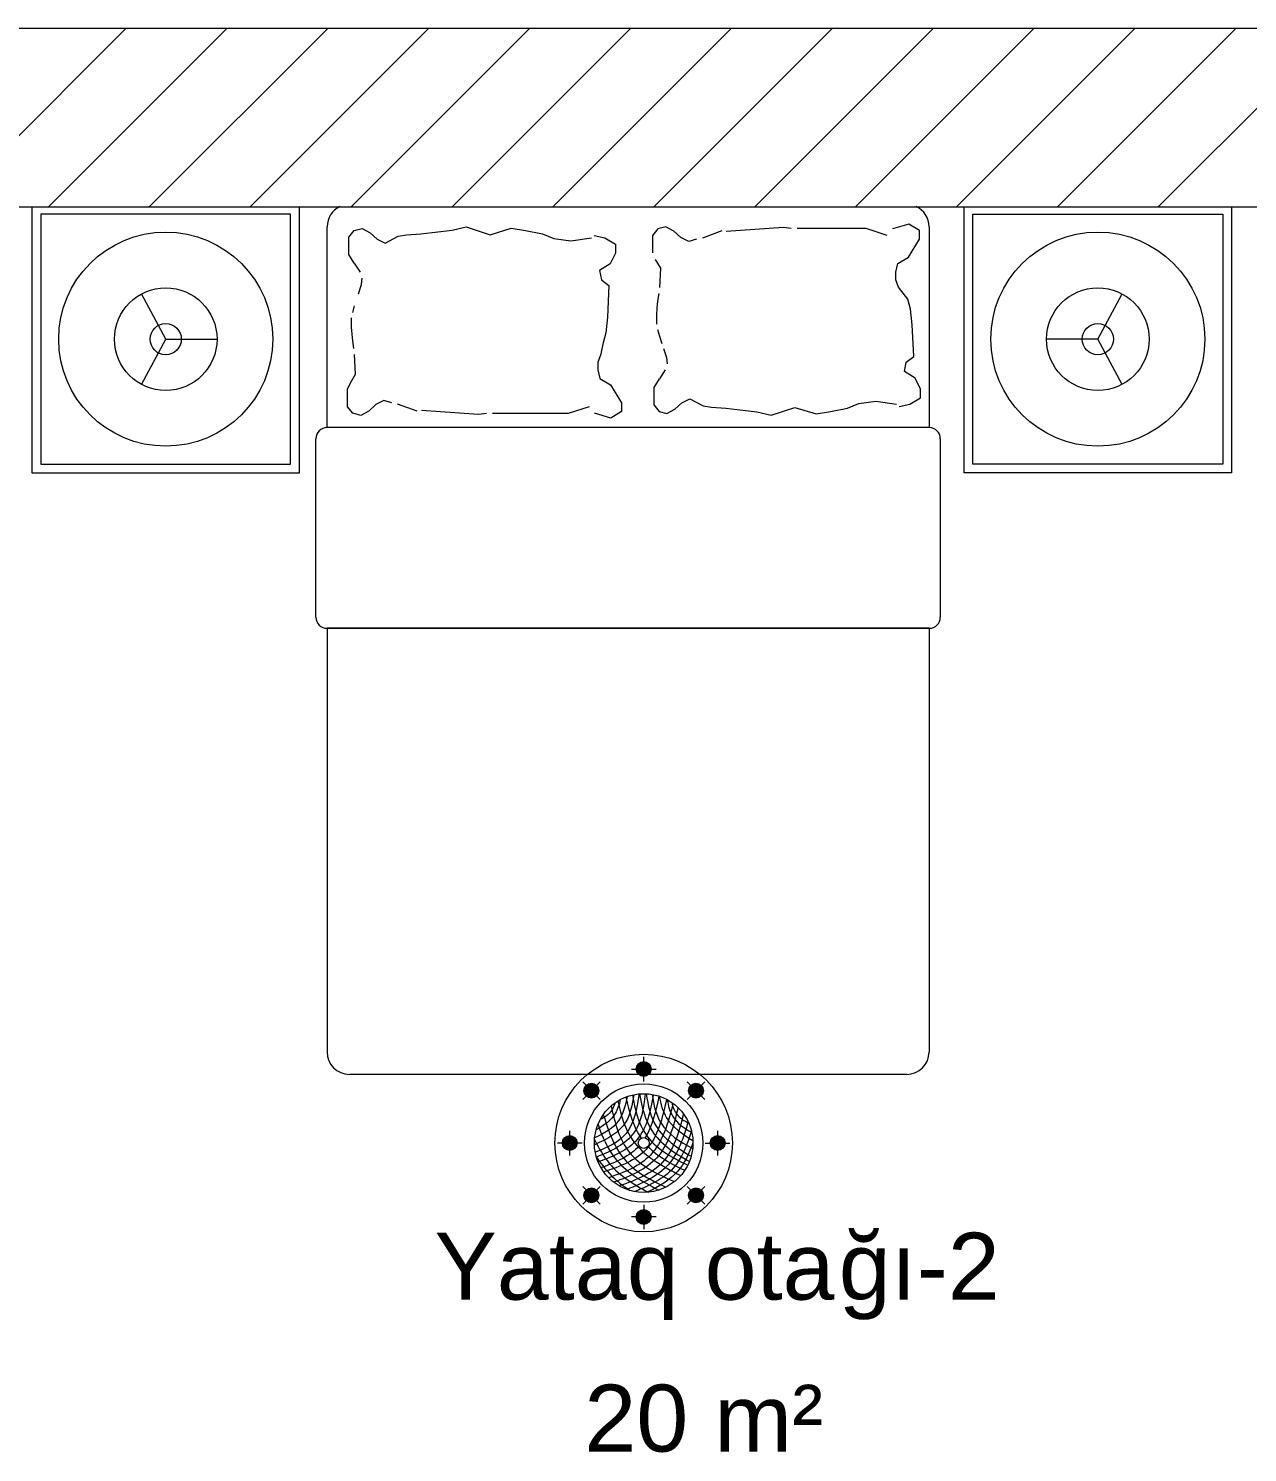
# Model space of a CAD drawing. Header units: millimetres. Extents: x 1680 to 166026, y 35966 to 91121.
# Drawn here: x 126193 to 128927, y 63253 to 66445 of the extents above; entities that cross this region are included whole.
import ezdxf

# ---------------------------------------------------------------- set-up
doc = ezdxf.new("R2010")
doc.units = ezdxf.units.MM
doc.styles.add('Arial', font='arial.ttf', dxfattribs={"height": 150})

# ---------------------------------------------------------------- blocks, each defined once
blk = doc.blocks.new('plan')
at = {"color": 252, "lineweight": 20, "true_color": 0x939598}
for p, q in [((503332.1, -192512.2), (495672.1, -192512.2)), ((496072.1, -192912.2), (501132.1, -192912.2)), ((497183.2, -192912.2), (497183.2, -193508.6)), ((497763.2, -192928.6), (497203.2, -192928.6)), ((497203.2, -192928.6), (497203.2, -193488.6)), ((497763.2, -193488.6), (497763.2, -192928.6)), ((497783.2, -193508.6), (497783.2, -192912.2)), ((499273.5, -193508.6), (499273.5, -192912.2)), ((499293.5, -192928.6), (499853.5, -192928.6)), ((499293.5, -193488.6), (499293.5, -192928.6)), ((499853.5, -192928.6), (499853.5, -193488.6)), ((499873.5, -192912.2), (499873.5, -193508.6)), ((497845.1, -193406.7), (497845.1, -192956.7)), ((497893.9, -192979.9), (497905.8, -192965.3)), ((497905.8, -192965.3), (497923.7, -192960.4)), ((497923.7, -192960.4), (497941.6, -192970.2)), ((498080.8, -192969.8), (498125.4, -192964.6)), ((498125.4, -192964.6), (498157.2, -192956.8)), ((498157.2, -192956.8), (498210.7, -192974.4)), ((498210.7, -192974.4), (498258.2, -192959.8)), ((498258.2, -192959.8), (498290, -192965)), ((498290, -192965), (498328.2, -192972.8)), ((498586.8, -192961.4), (498574.9, -192976)), ((498604.7, -192956.5), (498586.8, -192961.4)), ((498622.5, -192966.3), (498604.7, -192956.5)), ((498730.5, -192965.6), (498687, -192982)), ((498868.3, -192958.5), (498740.1, -192967.1)), ((498885.9, -192960.9), (498868.3, -192958.5)), ((499053.9, -192960.5), (498899.5, -192960.9)), ((499101.4, -192975.9), (499053.9, -192960.5)), ((499149.8, -192950.5), (499113.3, -192961.2)), ((499173.7, -192965.1), (499149.8, -192950.5)), ((499173.7, -192984.6), (499173.7, -192965.1)), ((499195.1, -192956.7), (499195.1, -193406.7)), ((497893.9, -193018.9), (497893.9, -192979.9)), ((497941.6, -192970.2), (497957.1, -192984.7)), ((497957.1, -192984.7), (497975, -192993.4)), ((497975, -192993.4), (498004.4, -192977.7)), ((498004.4, -192977.7), (498023.5, -192975)), ((498023.5, -192975), (498055.3, -192972.4)), ((498055.3, -192972.4), (498080.8, -192969.8)), ((498328.2, -192972.8), (498353.7, -192983.3)), ((498353.7, -192983.3), (498391.9, -192988.5)), ((498391.9, -192988.5), (498438.3, -192981.3)), ((498444.3, -192976.5), (498468.1, -192981.3)), ((498468.1, -192981.3), (498491.9, -192996)), ((498491.9, -192996), (498491.9, -193015.5)), ((498574.9, -192976), (498574.9, -193015)), ((498638.1, -192980.8), (498622.5, -192966.3)), ((498656, -192989.5), (498638.1, -192980.8)), ((498673.8, -192984.6), (498656, -192989.5)), ((499149, -193024.7), (499173.7, -192984.6)), ((497905.8, -193038.4), (497893.9, -193018.9)), ((498491.9, -193015.5), (498480, -193039.9)), ((499125.2, -193039.3), (499149, -193024.7)), ((497919.8, -193058.8), (497906.5, -193038.1)), ((498480, -193039.9), (498456.2, -193054.5)), ((498456.2, -193054.5), (498460.3, -193075.7)), ((498580.8, -193029.7), (498592.8, -193049.2)), ((498592.8, -193049.2), (498590.2, -193093.2)), ((499120.5, -193058.3), (499125.2, -193039.3)), ((499120.5, -193075.9), (499120.5, -193058.3)), ((497915.8, -193106.7), (497922.5, -193086)), ((497922.5, -193086), (497923.8, -193071.8)), ((498460.3, -193075.7), (498476.9, -193088.5)), ((498476.9, -193088.5), (498473.7, -193159.4)), ((499126.4, -193091.8), (499120.5, -193075.9)), ((499147.6, -193119), (499126.4, -193091.8)), ((497483.2, -193208.6), (497428.8, -193107.3)), ((498586.2, -193123.7), (498584.8, -193138.9)), ((498588.8, -193106.2), (498586.2, -193123.7)), ((499153.5, -193141.4), (499147.6, -193119)), ((499573.5, -193208.6), (499627.9, -193107.3)), ((497902.5, -193149.2), (497906.5, -193133.9)), ((498584.8, -193138.9), (498583.5, -193154.2)), ((498583.5, -193154.2), (498583.5, -193174.8)), ((499157.4, -193176.6), (499153.5, -193141.4)), ((497899.8, -193181.9), (497899.8, -193161.2)), ((497901.2, -193197.1), (497899.8, -193181.9)), ((498473.7, -193159.4), (498469.8, -193194.6)), ((498586.2, -193186.8), (498590.2, -193202.1)), ((499160.6, -193247.5), (499157.4, -193176.6)), ((497428.8, -193309.9), (497483.2, -193208.6)), ((497483.2, -193208.6), (497598.2, -193208.6)), ((497902.5, -193212.4), (497901.2, -193197.1)), ((497905.2, -193229.8), (497902.5, -193212.4)), ((498464, -193217), (498458.1, -193244.2)), ((498469.8, -193194.6), (498464, -193217)), ((498590.2, -193202.1), (498595.5, -193218.4)), ((499573.5, -193208.6), (499458.5, -193208.6)), ((499627.9, -193309.9), (499573.5, -193208.6)), ((497909.1, -193286.8), (497906.5, -193242.9)), ((498458.1, -193244.2), (498452.3, -193260.2)), ((498599.5, -193229.3), (498606.1, -193250)), ((498606.1, -193250), (498607.4, -193264.2)), ((499143.9, -193260.3), (499160.6, -193247.5)), ((498452.3, -193260.2), (498452.3, -193277.7)), ((498452.3, -193277.7), (498456.9, -193296.7)), ((498603.4, -193277.2), (498590.2, -193297.9)), ((499139.8, -193281.5), (499143.9, -193260.3)), ((499163.7, -193296.1), (499139.8, -193281.5)), ((497891.2, -193321), (497897.2, -193306.3)), ((497897.2, -193306.3), (497909.1, -193286.8)), ((498456.9, -193296.7), (498480.8, -193311.3)), ((498480.8, -193311.3), (498505.4, -193351.4)), ((498589.5, -193297.6), (498577.6, -193317.1)), ((499175.6, -193320.5), (499163.7, -193296.1)), ((497891.2, -193360), (497891.2, -193321)), ((497972.3, -193346.5), (497954.4, -193355.2)), ((497990.2, -193351.4), (497972.3, -193346.5)), ((498577.6, -193317.1), (498577.6, -193356.1)), ((498640.8, -193351.3), (498658.6, -193342.6)), ((498658.6, -193342.6), (498688.1, -193358.4)), ((499037.4, -193352.7), (499075.6, -193347.5)), ((499075.6, -193347.5), (499122, -193354.7)), ((499151.8, -193354.7), (499175.6, -193340)), ((499175.6, -193340), (499175.6, -193320.5)), ((497903.1, -193374.6), (497891.2, -193360)), ((497921, -193379.5), (497903.1, -193374.6)), ((497938.9, -193369.7), (497921, -193379.5)), ((497954.4, -193355.2), (497938.9, -193369.7)), ((498046.8, -193370.4), (498003.3, -193354)), ((498184.6, -193377.5), (498056.5, -193368.9)), ((498202.2, -193375.1), (498184.6, -193377.5)), ((498385.6, -193375.5), (498215.9, -193375.1)), ((498433.1, -193360.1), (498385.6, -193375.5)), ((498481.6, -193385.5), (498445, -193374.8)), ((498505.4, -193370.9), (498481.6, -193385.5)), ((498505.4, -193351.4), (498505.4, -193370.9)), ((498577.6, -193356.1), (498589.5, -193370.7)), ((498589.5, -193370.7), (498607.3, -193375.6)), ((498607.3, -193375.6), (498625.2, -193365.9)), ((498625.2, -193365.9), (498640.8, -193351.3)), ((498688.1, -193358.4), (498707.2, -193361)), ((498707.2, -193361), (498739, -193363.6)), ((498739, -193363.6), (498764.5, -193366.2)), ((498764.5, -193366.2), (498809, -193371.4)), ((498809, -193371.4), (498840.9, -193379.2)), ((498840.9, -193379.2), (498894.3, -193361.6)), ((498894.3, -193361.6), (498941.9, -193376.2)), ((498941.9, -193376.2), (498973.7, -193371)), ((498973.7, -193371), (499011.9, -193363.2)), ((499011.9, -193363.2), (499037.4, -193352.7)), ((499127.9, -193359.6), (499151.8, -193354.7)), ((499195.1, -193406.7), (497845.1, -193406.7)), ((497820.1, -193831.7), (497820.1, -193431.7)), ((499220.1, -193431.7), (499220.1, -193831.7)), ((497203.2, -193488.6), (497763.2, -193488.6)), ((499853.5, -193488.6), (499293.5, -193488.6)), ((497183.2, -193508.6), (497783.2, -193508.6)), ((499873.5, -193508.6), (499273.5, -193508.6)), ((497845.1, -193856.7), (499195.1, -193856.7)), ((499195.1, -193856.7), (497845.1, -193856.7)), ((497845.1, -193856.7), (497845.1, -194806.7)), ((499195.1, -193856.7), (499195.1, -194806.7)), ((499145.1, -194856.7), (497895.1, -194856.7))]:
    blk.add_line(p, q, dxfattribs=at)
at = {"color": 252, "linetype": 'Continuous', "lineweight": 20, "true_color": 0x939598}
for p, q in [((496993.8, -192912.2), (497393.8, -192512.2)), ((497220.1, -192912.2), (497620.1, -192512.2)), ((497446.4, -192912.2), (497846.4, -192512.2)), ((497672.7, -192912.2), (498072.7, -192512.2)), ((497898.9, -192912.2), (498298.9, -192512.2)), ((498125.2, -192912.2), (498525.2, -192512.2)), ((498351.5, -192912.2), (498751.5, -192512.2)), ((498577.8, -192912.2), (498977.8, -192512.2)), ((498804, -192912.2), (499204, -192512.2)), ((499030.3, -192912.2), (499430.3, -192512.2)), ((499256.6, -192912.2), (499656.6, -192512.2)), ((499482.9, -192912.2), (499882.9, -192512.2)), ((499709.1, -192912.2), (500109.1, -192512.2))]:
    blk.add_line(p, q, dxfattribs=at)
at = {"color": 252, "lineweight": 20, "true_color": 0x939598}
for centre, radius in [((497483.2, -193208.6), 240), ((499573.5, -193208.6), 240), ((497483.2, -193208.6), 115), ((499573.5, -193208.6), 115), ((497483.2, -193208.6), 35), ((499573.5, -193208.6), 35)]:
    blk.add_circle(centre, radius, dxfattribs=at)
for centre, radius, start, end in [((497895.1, -192956.7), 50, 115.0337, 180), ((499145.1, -192956.7), 50, 0, 64.9663), ((497845.1, -193431.7), 25, 90, 180), ((499195.1, -193431.7), 25, 0, 90), ((497845.1, -193831.7), 25, 180, 270), ((499195.1, -193831.7), 25, 270, 0), ((497895.1, -194806.7), 50, 180, 270), ((499145.1, -194806.7), 50, 270, 0)]:
    blk.add_arc(centre, radius, start, end, dxfattribs=at)
at = {"color": 252, "lineweight": 20, "true_color": 0x939598, "style": 'Arial'}
for s, p in [('Yataq ota', (498085.9, -195361.7)), ('ğ', (498992.6, -195361.7)), ('ı-2', (499109.1, -195361.7)), ('20 m', (498421.9, -195702.3)), ('²', (498887.8, -195702.3))]:
    blk.add_text(s, height=150, dxfattribs=at).set_placement(p)
blk = doc.blocks.new('sdf')
at = {"lineweight": 13}
h = blk.add_hatch(color=152, dxfattribs=at)
h.set_gradient(color1=(39, 118, 187), one_color=1, tint=1, name='SPHERICAL')
edge = h.paths.add_edge_path()
edge.add_arc((174603.8, -96220), 30, 0, 360)
h = blk.add_hatch(color=152, dxfattribs=at)
h.set_gradient(color1=(39, 118, 187), one_color=1, tint=1, name='SPHERICAL')
edge = h.paths.add_edge_path()
edge.add_arc((174391.6, -96307.8), 30, 0, 360)
h = blk.add_hatch(color=152, dxfattribs=at)
h.set_gradient(color1=(39, 118, 187), one_color=1, tint=1, name='SPHERICAL')
edge = h.paths.add_edge_path()
edge.add_arc((174815.9, -96307.8), 30, 0, 360)
h = blk.add_hatch(color=152, dxfattribs=at)
h.set_gradient(color1=(39, 118, 187), one_color=1, tint=1, name='SPHERICAL')
edge = h.paths.add_edge_path()
edge.add_arc((174303.8, -96520), 30, 0, 360)
h = blk.add_hatch(color=152, dxfattribs=at)
h.set_gradient(color1=(39, 118, 187), one_color=1, tint=1, name='SPHERICAL')
edge = h.paths.add_edge_path()
edge.add_arc((174903.8, -96520), 30, 0, 360)
h = blk.add_hatch(color=152, dxfattribs=at)
h.set_gradient(color1=(39, 118, 187), one_color=1, tint=1, name='SPHERICAL')
edge = h.paths.add_edge_path()
edge.add_arc((174391.6, -96732.1), 30, 0, 360)
h = blk.add_hatch(color=152, dxfattribs=at)
h.set_gradient(color1=(39, 118, 187), one_color=1, tint=1, name='SPHERICAL')
edge = h.paths.add_edge_path()
edge.add_arc((174815.9, -96732.1), 30, 0, 360)
h = blk.add_hatch(color=152, dxfattribs=at)
h.set_gradient(color1=(39, 118, 187), one_color=1, tint=1, name='SPHERICAL')
edge = h.paths.add_edge_path()
edge.add_arc((174603.8, -96820), 30, 0, 360)
at = {"color": 35, "lineweight": 13}
for p, q in [((174603.8, -96270), (174603.8, -96170)), ((174553.8, -96220), (174653.8, -96220)), ((174427, -96343.2), (174356.3, -96272.5)), ((174356.3, -96343.2), (174427, -96272.5)), ((174780.6, -96343.2), (174851.3, -96272.5)), ((174780.6, -96272.5), (174851.3, -96343.2)), ((174303.8, -96570), (174303.8, -96470)), ((174903.8, -96470), (174903.8, -96570)), ((174353.8, -96520), (174253.8, -96520)), ((174853.8, -96520), (174953.8, -96520)), ((174427, -96696.8), (174356.3, -96767.5)), ((174427, -96767.5), (174356.3, -96696.8)), ((174780.6, -96696.8), (174851.3, -96767.5)), ((174851.3, -96696.8), (174780.6, -96767.5)), ((174603.8, -96770), (174603.8, -96870)), ((174653.8, -96820), (174553.8, -96820))]:
    blk.add_line(p, q, dxfattribs=at)
for centre, radius in [((174603.8, -96520), 360), ((174603.8, -96220), 30), ((174391.6, -96307.8), 30), ((174603.8, -96520), 240), ((174815.9, -96307.8), 30), ((174603.8, -96520), 200), ((174303.8, -96520), 30), ((174603.8, -96520), 21.9), ((174903.8, -96520), 30), ((174391.6, -96732.1), 30), ((174815.9, -96732.1), 30), ((174603.8, -96820), 30)]:
    blk.add_circle(centre, radius, dxfattribs=at)
for points, knots in [([(174563.4, -96324.1), (174557.4, -96364.5), (174539.1, -96458.1), (174457.2, -96504.5), (174403.9, -96527.3)], [48.010129, 48.010129, 48.010129, 48.010129, 338.466915, 741.528119, 741.528119, 741.528119, 741.528119]), ([(174536.5, -96331.6), (174529.8, -96368.1), (174510.5, -96442.7), (174443.8, -96481.3), (174404.8, -96499.3)], [77.764309, 77.764309, 77.764309, 77.764309, 341.87018, 645.248427, 645.248427, 645.248427, 645.248427]), ([(174584.9, -96320.9), (174576.7, -96382.1), (174554.7, -96491.7), (174457.8, -96539.2), (174407.3, -96557.2)], [87.127034, 87.127034, 87.127034, 87.127034, 515.000626, 892.13188, 892.13188, 892.13188, 892.13188]), ([(174508.7, -96344), (174504.2, -96364.5), (174487.7, -96416.8), (174443.1, -96449.1), (174411, -96466.7)], [97.860049, 97.860049, 97.860049, 97.860049, 251.210816, 512.449816, 512.449816, 512.449816, 512.449816]), ([(174610, -96320.1), (174603.8, -96379.8), (174582.7, -96499.2), (174474.2, -96553), (174412.1, -96577.2)], [102.551917, 102.551917, 102.551917, 102.551917, 522.038618, 984.008555, 984.008555, 984.008555, 984.008555]), ([(174642.4, -96323.7), (174631.3, -96393.2), (174602.3, -96522.3), (174481.6, -96574.4), (174419, -96596.5)], [88.820743, 88.820743, 88.820743, 88.820743, 577.3948, 1040.539893, 1040.539893, 1040.539893, 1040.539893]), ([(174488.3, -96356.7), (174481.7, -96375.1), (174467.2, -96403.1), (174440, -96419.2), (174427.9, -96424.8)], [114.185018, 114.185018, 114.185018, 114.185018, 257.007362, 355.345519, 355.345519, 355.345519, 355.345519]), ([(174696, -96342.5), (174680.1, -96420.5), (174643.9, -96562.5), (174508.5, -96615.2), (174441.9, -96637.4)], [70.598669, 70.598669, 70.598669, 70.598669, 623.227853, 1115.095428, 1115.095428, 1115.095428, 1115.095428]), ([(174722.5, -96359), (174702.9, -96439.3), (174661.8, -96582.9), (174527.4, -96638.8), (174461.5, -96660.6)], [64.287805, 64.287805, 64.287805, 64.287805, 640.726998, 1130.029142, 1130.029142, 1130.029142, 1130.029142]), ([(174471.9, -96369.7), (174486.8, -96439.6), (174525.8, -96579.9), (174656.1, -96645.6), (174728.6, -96676.3)], [106.598131, 106.598131, 106.598131, 106.598131, 613.840881, 1168.455601, 1168.455601, 1168.455601, 1168.455601]), ([(174499.2, -96349.5), (174511.4, -96408.7), (174551.5, -96542.5), (174677.3, -96613.2), (174754.4, -96651.6)], [184.65679, 184.65679, 184.65679, 184.65679, 619.695362, 1226.845026, 1226.845026, 1226.845026, 1226.845026]), ([(174558.9, -96325.1), (174568.2, -96384.3), (174599.2, -96510.6), (174713.7, -96576.7), (174782.5, -96609.8)], [153.411273, 153.411273, 153.411273, 153.411273, 581.016723, 1117.340859, 1117.340859, 1117.340859, 1117.340859]), ([(174586.3, -96320.7), (174596.4, -96375.2), (174626.7, -96492.8), (174727.5, -96560.8), (174789.2, -96594.9)], [127.345959, 127.345959, 127.345959, 127.345959, 525.493215, 1026.715203, 1026.715203, 1026.715203, 1026.715203]), ([(174613.8, -96320.2), (174621, -96368.3), (174645.5, -96476.2), (174739.2, -96539.6), (174796.4, -96573.8)], [119.414003, 119.414003, 119.414003, 119.414003, 469.201014, 940.604306, 940.604306, 940.604306, 940.604306]), ([(174638.4, -96323), (174644.3, -96366), (174666.2, -96461.1), (174750.1, -96514.4), (174802.6, -96542)], [130.724066, 130.724066, 130.724066, 130.724066, 442.024302, 858.516294, 858.516294, 858.516294, 858.516294]), ([(174666.5, -96330), (174672.2, -96361.9), (174694.2, -96437.1), (174760.5, -96483.9), (174803.5, -96510)], [173.337579, 173.337579, 173.337579, 173.337579, 410.341477, 767.963956, 767.963956, 767.963956, 767.963956]), ([(174699.6, -96344.4), (174703.2, -96369.5), (174718.2, -96425.4), (174767.4, -96459.5), (174799.2, -96477.3)], [151.654042, 151.654042, 151.654042, 151.654042, 336.688466, 594.832141, 594.832141, 594.832141, 594.832141]), ([(174717.7, -96355.6), (174721.6, -96374.4), (174735.2, -96409.3), (174767.4, -96430.1), (174786.6, -96438.9)], [215.658185, 215.658185, 215.658185, 215.658185, 361.083397, 516.097072, 516.097072, 516.097072, 516.097072]), ([(174440, -96405.2), (174462, -96476), (174510.3, -96606.2), (174632.3, -96670.6), (174694, -96698.5)], [99.424039, 99.424039, 99.424039, 99.424039, 629.127892, 1114.675273, 1114.675273, 1114.675273, 1114.675273]), ([(174743.2, -96376.5), (174724.8, -96453.9), (174683.7, -96596.6), (174550.5, -96655.1), (174482.1, -96678.7)], [80.064181, 80.064181, 80.064181, 80.064181, 637.286148, 1147.355774, 1147.355774, 1147.355774, 1147.355774]), ([(174764.9, -96401.5), (174746.9, -96476.6), (174705.9, -96616.3), (174573.1, -96671.1), (174504.9, -96693.8)], [81.36813, 81.36813, 81.36813, 81.36813, 621.978078, 1127.618403, 1127.618403, 1127.618403, 1127.618403]), ([(174418.5, -96444.6), (174435.6, -96493.7), (174484.5, -96609.7), (174595, -96674.7), (174664.4, -96710.6)], [139.017702, 139.017702, 139.017702, 139.017702, 517.929626, 1077.804413, 1077.804413, 1077.804413, 1077.804413]), ([(174784, -96433.3), (174765.1, -96498.8), (174722.6, -96626.6), (174600.5, -96682.6), (174536.2, -96708.2)], [62.616871, 62.616871, 62.616871, 62.616871, 546.880384, 1037.521743, 1037.521743, 1037.521743, 1037.521743]), ([(174797.2, -96469.2), (174780, -96526.4), (174738.1, -96640.3), (174627.8, -96692.3), (174567.5, -96716.7)], [94.252796, 94.252796, 94.252796, 94.252796, 520.834846, 982.917438, 982.917438, 982.917438, 982.917438]), ([(174404.3, -96505.8), (174421.7, -96541.2), (174473.4, -96632.2), (174562.4, -96688.1), (174622.8, -96719.1)], [151.435332, 151.435332, 151.435332, 151.435332, 442.925444, 937.081426, 937.081426, 937.081426, 937.081426]), ([(174803.8, -96519), (174788.2, -96562.4), (174748.2, -96648.5), (174665.1, -96696.8), (174617.8, -96719.5)], [178.434473, 178.434473, 178.434473, 178.434473, 513.738055, 892.563705, 892.563705, 892.563705, 892.563705]), ([(174412.1, -96577.2), (174434, -96608.7), (174474.3, -96658.7), (174525.3, -96697.3), (174547.4, -96711.9)], [283.894038, 283.894038, 283.894038, 283.894038, 569.95675, 769.811574, 769.811574, 769.811574, 769.811574])]:
    blk.add_open_spline(points, degree=3, knots=knots, dxfattribs=at)
for points in [[(174531.5, -96333.5), (174544.6, -96395.1), (174561.4, -96453.9), (174593.4, -96500.6)], [(174665.4, -96329.7), (174653.2, -96391.7), (174639, -96451.8), (174610.2, -96499)], [(174585.5, -96532.1), (174547.4, -96573.4), (174491.5, -96598.9), (174430.6, -96620)], [(174620.8, -96533.9), (174660.2, -96574.3), (174713.5, -96603.8), (174770.5, -96630.4)]]:
    blk.add_open_spline(points, degree=3, dxfattribs=at)

msp = doc.modelspace()

# ---------------------------------------------------------------- block references
msp.add_blockref('plan', (-370982.2, 258957.2))
at = {"color": 1, "lineweight": 50, "xscale": 0.5528250000000002, "yscale": 0.5528250000000002, "zscale": 0.5528250000000002}
msp.add_blockref('sdf', (31047.5, 117305.3), dxfattribs=at)

doc.saveas('drawing.dxf')
